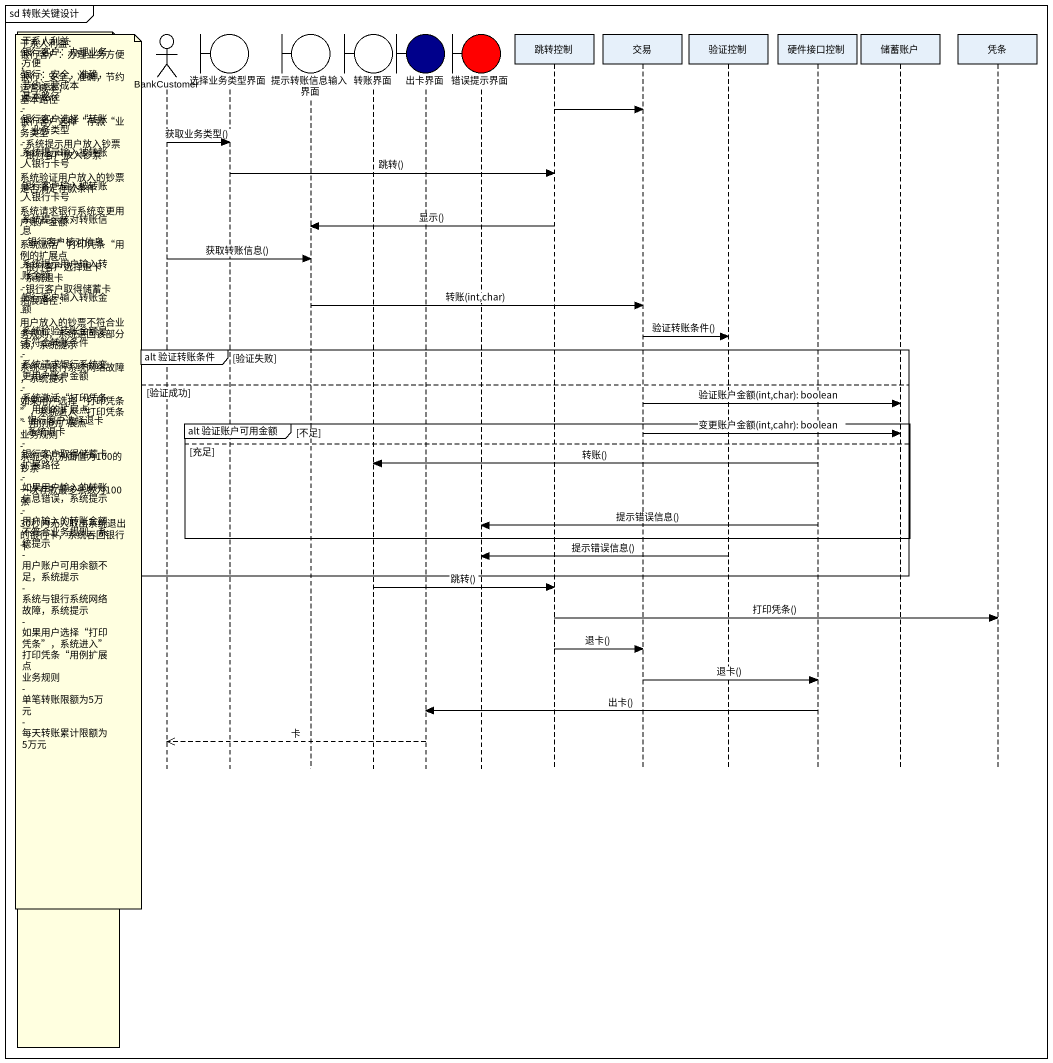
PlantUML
@startuml
mainframe sd 转账关键设计
hide footbox
actor BankCustomer
boundary 选择业务类型界面
boundary 提示转账信息输入界面
boundary 转账界面
boundary 出卡界面 #00008B
boundary 错误提示界面 #FF0000
participant 跳转控制
participant 交易
participant 验证控制
participant 硬件接口控制
participant 储蓄账户
participant 凭条

跳转控制 -> 交易
BankCustomer -> 选择业务类型界面 : 获取业务类型()
选择业务类型界面 -> 跳转控制 : 跳转()
跳转控制 -> 提示转账信息输入界面 : 显示()
BankCustomer -> 提示转账信息输入界面 : 获取转账信息()
提示转账信息输入界面 -> 交易 : 转账(int,char)
交易 -> 验证控制 : 验证转账条件()
group alt 验证转账条件 [验证失败]
else 验证成功
  交易 -> 储蓄账户 : 验证账户金额(int,char): boolean
  group alt 验证账户可用金额 [不足]
    交易 -> 储蓄账户 : 变更账户金额(int,cahr): boolean
  else 充足
    硬件接口控制 -> 转账界面 : 转账()
    note left of BankCustomer
      干系人利益：
      银行客户：办理业务方便；
      银行：安全，准确，节约运营成本；
      基本路径
      - 银行客户选择“存款“业务类型
      - 系统提示用户放入钞票
      - 银行客户放入钞票
      - 系统验证用户放入的钞票是否满足存款条件
      - 系统请求银行系统变更用户账户金额
      - 系统激活”打印凭条“用例的扩展点
      - 银行客户选择退卡
      - 系统退卡
      - 银行客户取得储蓄卡
      拓展路径：
      - 用户放入的钞票不符合业务规则，系统退回该部分钱，系统提示
      - 系统与银行系统网络故障，系统提示
      - 如果用户选择“打印凭条”，系统进入“打印凭条”用例的扩展点
      业务规则
      - 系统只识别面值为100的钞票
      - 一次存款最多张数为100张
      - 30秒内无人取出系统退出的银行卡，系统吞回银行卡
    end note
    硬件接口控制 -> 错误提示界面 : 提示错误信息()
  end
  note left of BankCustomer
    干系人利益
    银行客户：办理业务方便
    银行：安全，准确，节约运营成本
    基本路径
    - 银行客户选择“转账”业务类型
    - 系统提示输入被转账人银行卡号
    - 银行客户输入被转账人银行卡号
    - 系统提示核对转账信息
    - 银行客户核对信息
    - 系统提示用户输入转账金额
    - 银行客户输入转账金额
    - 系统检验转账金额是否符合转账条件
    - 系统请求银行系统变更用户账户金额
    - 系统激活“打印凭条”用例的扩展点
    - 银行客户选择退卡
    - 系统退卡
    - 银行客户取得储蓄卡
    扩展路径
    - 如果用户输入的转账信息错误，系统提示
    - 用户输入的转账金额不符合业务规则，系统提示
    - 用户账户可用余额不足，系统提示
    - 系统与银行系统网络故障，系统提示
    - 如果用户选择“打印凭条”，系统进入”打印凭条“用例扩展点
    业务规则
    - 单笔转账限额为5万元
    - 每天转账累计限额为5万元
  end note
  验证控制 -> 错误提示界面 : 提示错误信息()
end
转账界面 -> 跳转控制 : 跳转()
跳转控制 -> 凭条 : 打印凭条()
跳转控制 -> 交易 : 退卡()
交易 -> 硬件接口控制 : 退卡()
硬件接口控制 -> 出卡界面 : 出卡()
出卡界面 -->> BankCustomer : 卡
@enduml
